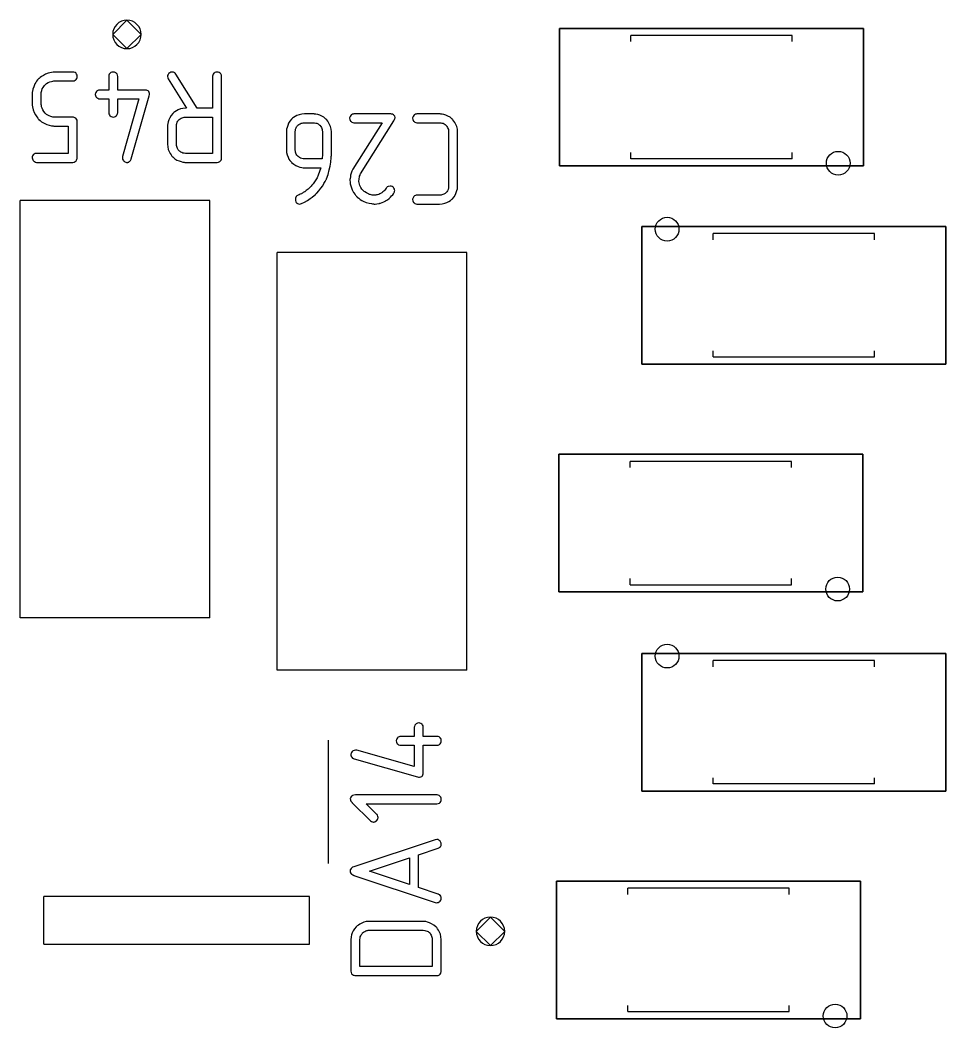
# Model space of a CAD drawing. Header units: inches. Extents: x 0 to 594, y -420 to 0.
# Drawn here: x 214.1 to 223.86, y -118.3 to -107.68 of the extents above; entities that cross this region are included whole.
import ezdxf

# ---------------------------------------------------------------- set-up
doc = ezdxf.new("R2010")
doc.units = ezdxf.units.IN
doc.header["$MEASUREMENT"] = 0

msp = doc.modelspace()

# ---------------------------------------------------------------- linework, layer by layer
at = {"color": 18, "true_color": 0x000000}
for p, q in [((215.229, -107.683), (215.079, -107.833)), ((215.379, -107.833), (215.229, -107.683)), ((219.789, -107.769), (219.789, -109.219)), ((219.789, -109.219), (219.789, -107.769)), ((222.996, -107.769), (219.789, -107.769)), ((219.789, -107.769), (222.996, -107.769)), ((222.996, -107.769), (222.996, -109.219)), ((222.996, -109.219), (222.996, -107.769)), ((215.079, -107.833), (215.229, -107.983)), ((215.229, -107.983), (215.379, -107.833)), ((220.542, -107.909), (220.542, -107.844)), ((222.242, -107.844), (220.542, -107.844)), ((222.242, -107.909), (222.242, -107.844)), ((214.468, -108.23), (214.45, -108.231)), ((214.661, -108.23), (214.468, -108.23)), ((214.671, -108.231), (214.661, -108.23)), ((215.085, -108.23), (215.071, -108.231)), ((215.088, -108.23), (215.085, -108.23)), ((215.097, -108.231), (215.088, -108.23)), ((215.707, -108.23), (215.693, -108.231)), ((215.713, -108.23), (215.707, -108.23)), ((215.72, -108.231), (215.713, -108.23)), ((216.181, -108.23), (216.167, -108.231)), ((216.184, -108.23), (216.181, -108.23)), ((216.192, -108.231), (216.184, -108.23)), ((214.276, -108.327), (214.268, -108.341)), ((214.288, -108.313), (214.276, -108.327)), ((214.3, -108.299), (214.288, -108.313)), ((214.302, -108.298), (214.3, -108.299)), ((214.303, -108.296), (214.302, -108.298)), ((214.307, -108.293), (214.303, -108.296)), ((214.313, -108.288), (214.307, -108.293)), ((214.327, -108.278), (214.313, -108.288)), ((214.348, -108.265), (214.327, -108.278)), ((214.372, -108.253), (214.348, -108.265)), ((214.4, -108.241), (214.372, -108.253)), ((214.433, -108.233), (214.4, -108.241)), ((214.4, -108.341), (214.417, -108.334)), ((214.417, -108.334), (214.433, -108.33)), ((214.45, -108.231), (214.433, -108.233)), ((214.433, -108.33), (214.447, -108.327)), ((214.447, -108.327), (214.458, -108.324)), ((214.458, -108.324), (214.667, -108.324)), ((214.667, -108.324), (214.674, -108.322)), ((214.682, -108.236), (214.671, -108.231)), ((214.674, -108.322), (214.684, -108.317)), ((214.694, -108.243), (214.682, -108.236)), ((214.684, -108.317), (214.691, -108.312)), ((214.691, -108.312), (214.694, -108.31)), ((214.695, -108.245), (214.694, -108.243)), ((214.694, -108.309), (214.701, -108.298)), ((214.694, -108.31), (214.694, -108.309)), ((214.699, -108.253), (214.695, -108.245)), ((214.703, -108.262), (214.699, -108.253)), ((214.701, -108.298), (214.703, -108.286)), ((214.705, -108.276), (214.703, -108.262)), ((214.703, -108.286), (214.705, -108.279)), ((214.705, -108.278), (214.705, -108.276)), ((214.705, -108.279), (214.705, -108.278)), ((215.039, -108.264), (215.038, -108.272)), ((215.038, -108.272), (215.038, -108.275)), ((215.038, -108.275), (215.038, -108.276)), ((215.038, -108.276), (215.038, -108.419)), ((215.043, -108.253), (215.039, -108.264)), ((215.052, -108.241), (215.043, -108.253)), ((215.054, -108.24), (215.052, -108.241)), ((215.06, -108.236), (215.054, -108.24)), ((215.071, -108.231), (215.06, -108.236)), ((215.107, -108.234), (215.097, -108.231)), ((215.118, -108.241), (215.107, -108.234)), ((215.121, -108.244), (215.118, -108.241)), ((215.125, -108.25), (215.121, -108.244)), ((215.129, -108.261), (215.125, -108.25)), ((215.132, -108.276), (215.129, -108.261)), ((215.132, -108.419), (215.132, -108.276)), ((215.658, -108.265), (215.656, -108.274)), ((215.656, -108.274), (215.656, -108.275)), ((215.656, -108.275), (215.656, -108.276)), ((215.656, -108.276), (215.661, -108.292)), ((215.663, -108.254), (215.658, -108.265)), ((215.661, -108.292), (215.665, -108.303)), ((215.666, -108.248), (215.663, -108.254)), ((215.665, -108.303), (215.857, -108.611)), ((215.672, -108.243), (215.666, -108.248)), ((215.675, -108.241), (215.672, -108.243)), ((215.682, -108.237), (215.675, -108.241)), ((215.693, -108.231), (215.682, -108.237)), ((215.727, -108.233), (215.72, -108.231)), ((215.728, -108.234), (215.727, -108.233)), ((215.733, -108.237), (215.728, -108.234)), ((215.738, -108.243), (215.733, -108.237)), ((215.745, -108.251), (215.738, -108.243)), ((215.969, -108.611), (215.745, -108.251)), ((216.134, -108.264), (216.133, -108.272)), ((216.133, -108.272), (216.133, -108.275)), ((216.133, -108.275), (216.133, -108.276)), ((216.133, -108.276), (216.133, -108.611)), ((216.139, -108.253), (216.134, -108.264)), ((216.147, -108.241), (216.139, -108.253)), ((216.15, -108.24), (216.147, -108.241)), ((216.155, -108.236), (216.15, -108.24)), ((216.167, -108.231), (216.155, -108.236)), ((216.202, -108.234), (216.192, -108.231)), ((216.213, -108.241), (216.202, -108.234)), ((216.216, -108.244), (216.213, -108.241)), ((216.22, -108.25), (216.216, -108.244)), ((216.225, -108.261), (216.22, -108.25)), ((216.227, -108.276), (216.225, -108.261)), ((216.227, -109.134), (216.227, -108.276)), ((214.234, -108.433), (214.231, -108.443)), ((214.238, -108.409), (214.234, -108.433)), ((214.247, -108.384), (214.238, -108.409)), ((214.259, -108.355), (214.247, -108.384)), ((214.268, -108.341), (214.259, -108.355)), ((214.326, -108.444), (214.331, -108.425)), ((214.331, -108.425), (214.337, -108.408)), ((214.337, -108.408), (214.345, -108.392)), ((214.345, -108.392), (214.352, -108.381)), ((214.352, -108.381), (214.359, -108.371)), ((214.359, -108.371), (214.365, -108.365)), ((214.365, -108.365), (214.367, -108.364)), ((214.367, -108.364), (214.383, -108.351)), ((214.383, -108.351), (214.4, -108.341)), ((214.908, -108.434), (214.901, -108.446)), ((214.909, -108.432), (214.908, -108.434)), ((214.916, -108.427), (214.909, -108.432)), ((214.928, -108.422), (214.916, -108.427)), ((214.935, -108.42), (214.928, -108.422)), ((214.943, -108.419), (214.935, -108.42)), ((215.038, -108.419), (214.943, -108.419)), ((215.425, -108.419), (215.132, -108.419)), ((215.434, -108.42), (215.425, -108.419)), ((215.442, -108.423), (215.434, -108.42)), ((215.452, -108.429), (215.442, -108.423)), ((215.459, -108.434), (215.452, -108.429)), ((215.465, -108.444), (215.459, -108.434)), ((214.231, -108.45), (214.23, -108.457)), ((214.23, -108.457), (214.23, -108.463)), ((214.23, -108.463), (214.23, -108.465)), ((214.23, -108.465), (214.23, -108.467)), ((214.23, -108.467), (214.23, -108.561)), ((214.231, -108.443), (214.231, -108.45)), ((214.324, -108.467), (214.326, -108.444)), ((214.324, -108.561), (214.324, -108.467)), ((214.897, -108.456), (214.895, -108.463)), ((214.895, -108.463), (214.895, -108.465)), ((214.895, -108.465), (214.898, -108.478)), ((214.901, -108.446), (214.897, -108.456)), ((214.898, -108.478), (214.902, -108.488)), ((214.902, -108.488), (214.906, -108.495)), ((214.906, -108.495), (214.909, -108.498)), ((214.909, -108.498), (214.915, -108.503)), ((214.915, -108.503), (214.921, -108.506)), ((214.921, -108.506), (214.932, -108.512)), ((214.932, -108.512), (214.94, -108.513)), ((214.94, -108.513), (215.038, -108.513)), ((215.038, -108.513), (215.038, -108.656)), ((215.132, -108.656), (215.132, -108.513)), ((215.132, -108.513), (215.356, -108.513)), ((215.356, -108.513), (215.183, -109.119)), ((215.274, -109.146), (215.465, -108.479)), ((215.468, -108.457), (215.465, -108.444)), ((215.465, -108.479), (215.468, -108.468)), ((215.468, -108.468), (215.468, -108.457)), ((214.23, -108.561), (214.231, -108.58)), ((214.231, -108.58), (214.233, -108.596)), ((214.233, -108.596), (214.241, -108.629)), ((214.241, -108.629), (214.252, -108.657)), ((214.324, -108.564), (214.324, -108.561)), ((214.324, -108.571), (214.324, -108.564)), ((214.327, -108.582), (214.324, -108.571)), ((214.33, -108.596), (214.327, -108.582)), ((214.334, -108.612), (214.33, -108.596)), ((214.343, -108.629), (214.334, -108.612)), ((214.352, -108.646), (214.343, -108.629)), ((214.367, -108.663), (214.352, -108.646)), ((215.735, -108.649), (215.723, -108.657)), ((215.751, -108.639), (215.735, -108.649)), ((215.771, -108.628), (215.751, -108.639)), ((215.793, -108.619), (215.771, -108.628)), ((215.82, -108.613), (215.793, -108.619)), ((215.848, -108.611), (215.82, -108.613)), ((215.857, -108.611), (215.848, -108.611)), ((216.133, -108.611), (215.969, -108.611)), ((214.252, -108.657), (214.265, -108.682)), ((214.265, -108.682), (214.278, -108.702)), ((214.278, -108.702), (214.289, -108.716)), ((214.289, -108.716), (214.293, -108.722)), ((214.293, -108.722), (214.297, -108.726)), ((214.297, -108.726), (214.299, -108.728)), ((214.299, -108.728), (214.3, -108.729)), ((214.3, -108.729), (214.314, -108.742)), ((214.314, -108.742), (214.327, -108.753)), ((214.327, -108.753), (214.343, -108.761)), ((214.343, -108.761), (214.357, -108.77)), ((214.368, -108.664), (214.367, -108.663)), ((214.374, -108.67), (214.368, -108.664)), ((214.382, -108.677), (214.374, -108.67)), ((214.395, -108.684), (214.382, -108.677)), ((214.409, -108.692), (214.395, -108.684)), ((214.427, -108.698), (214.409, -108.692)), ((214.447, -108.704), (214.427, -108.698)), ((214.468, -108.705), (214.447, -108.704)), ((214.66, -108.705), (214.468, -108.705)), ((214.665, -108.706), (214.66, -108.705)), ((214.672, -108.708), (214.665, -108.706)), ((214.681, -108.711), (214.672, -108.708)), ((214.691, -108.716), (214.681, -108.711)), ((214.698, -108.725), (214.691, -108.716)), ((214.703, -108.736), (214.698, -108.725)), ((214.705, -108.752), (214.703, -108.736)), ((214.705, -109.134), (214.705, -108.752)), ((215.038, -108.656), (215.038, -108.664)), ((215.038, -108.664), (215.04, -108.671)), ((215.04, -108.671), (215.045, -108.682)), ((215.045, -108.682), (215.05, -108.69)), ((215.05, -108.69), (215.052, -108.691)), ((215.052, -108.691), (215.053, -108.691)), ((215.053, -108.691), (215.064, -108.698)), ((215.064, -108.698), (215.074, -108.702)), ((215.074, -108.702), (215.083, -108.704)), ((215.083, -108.704), (215.085, -108.704)), ((215.085, -108.704), (215.098, -108.702)), ((215.098, -108.702), (215.108, -108.698)), ((215.108, -108.698), (215.115, -108.692)), ((215.115, -108.692), (215.118, -108.691)), ((215.118, -108.691), (215.126, -108.678)), ((215.126, -108.678), (215.131, -108.667)), ((215.131, -108.667), (215.132, -108.659)), ((215.132, -108.657), (215.132, -108.656)), ((215.132, -108.659), (215.132, -108.657)), ((215.663, -108.754), (215.659, -108.773)), ((215.671, -108.733), (215.663, -108.754)), ((215.68, -108.711), (215.671, -108.733)), ((215.694, -108.688), (215.68, -108.711)), ((215.713, -108.666), (215.694, -108.688)), ((215.716, -108.663), (215.713, -108.666)), ((215.723, -108.657), (215.716, -108.663)), ((215.755, -108.771), (215.759, -108.759)), ((215.759, -108.759), (215.765, -108.749)), ((215.765, -108.749), (215.771, -108.742)), ((215.771, -108.742), (215.775, -108.735)), ((215.775, -108.735), (215.778, -108.732)), ((215.778, -108.732), (215.779, -108.73)), ((215.779, -108.73), (215.79, -108.722)), ((215.79, -108.722), (215.802, -108.716)), ((215.802, -108.716), (215.813, -108.711)), ((215.813, -108.711), (215.823, -108.708)), ((215.823, -108.708), (215.833, -108.706)), ((215.833, -108.706), (215.84, -108.705)), ((215.84, -108.705), (216.133, -108.705)), ((216.133, -108.705), (216.133, -109.087)), ((216.948, -108.748), (216.933, -108.77)), ((216.966, -108.725), (216.948, -108.748)), ((216.969, -108.722), (216.966, -108.725)), ((216.976, -108.717), (216.969, -108.722)), ((216.987, -108.708), (216.976, -108.717)), ((217.003, -108.698), (216.987, -108.708)), ((217.022, -108.687), (217.003, -108.698)), ((217.045, -108.679), (217.022, -108.687)), ((217.072, -108.673), (217.045, -108.679)), ((217.1, -108.67), (217.072, -108.673)), ((217.203, -108.67), (217.1, -108.67)), ((217.208, -108.672), (217.203, -108.67)), ((217.222, -108.673), (217.208, -108.672)), ((217.241, -108.677), (217.222, -108.673)), ((217.262, -108.684), (217.241, -108.677)), ((217.283, -108.693), (217.262, -108.684)), ((217.306, -108.707), (217.283, -108.693)), ((217.328, -108.725), (217.306, -108.707)), ((217.331, -108.728), (217.328, -108.725)), ((217.337, -108.735), (217.331, -108.728)), ((217.347, -108.746), (217.337, -108.735)), ((217.356, -108.763), (217.347, -108.746)), ((217.578, -108.707), (217.576, -108.714)), ((217.576, -108.714), (217.576, -108.717)), ((217.576, -108.717), (217.579, -108.729)), ((217.582, -108.697), (217.578, -108.707)), ((217.579, -108.729), (217.583, -108.739)), ((217.589, -108.686), (217.582, -108.697)), ((217.583, -108.739), (217.588, -108.746)), ((217.588, -108.746), (217.59, -108.749)), ((217.59, -108.683), (217.589, -108.686)), ((217.597, -108.679), (217.59, -108.683)), ((217.59, -108.749), (217.596, -108.755)), ((217.596, -108.755), (217.6, -108.758)), ((217.607, -108.673), (217.597, -108.679)), ((217.6, -108.758), (217.612, -108.763)), ((217.614, -108.672), (217.607, -108.673)), ((217.623, -108.67), (217.614, -108.672)), ((218.012, -108.67), (217.623, -108.67)), ((217.693, -109.303), (218.044, -108.743)), ((218.02, -108.672), (218.012, -108.67)), ((218.029, -108.674), (218.02, -108.672)), ((218.039, -108.68), (218.029, -108.674)), ((218.047, -108.686), (218.039, -108.68)), ((218.044, -108.743), (218.051, -108.729)), ((218.053, -108.695), (218.047, -108.686)), ((218.051, -108.729), (218.054, -108.718)), ((218.056, -108.708), (218.053, -108.695)), ((218.054, -108.718), (218.056, -108.711)), ((218.056, -108.711), (218.056, -108.708)), ((218.242, -108.707), (218.24, -108.714)), ((218.24, -108.714), (218.24, -108.717)), ((218.24, -108.717), (218.243, -108.729)), ((218.246, -108.697), (218.242, -108.707)), ((218.243, -108.729), (218.247, -108.739)), ((218.253, -108.686), (218.246, -108.697)), ((218.247, -108.739), (218.252, -108.746)), ((218.252, -108.746), (218.254, -108.749)), ((218.254, -108.683), (218.253, -108.686)), ((218.261, -108.679), (218.254, -108.683)), ((218.254, -108.749), (218.26, -108.755)), ((218.26, -108.755), (218.266, -108.758)), ((218.271, -108.673), (218.261, -108.679)), ((218.266, -108.758), (218.276, -108.763)), ((218.278, -108.672), (218.271, -108.673)), ((218.287, -108.67), (218.278, -108.672)), ((218.532, -108.67), (218.287, -108.67)), ((218.538, -108.672), (218.532, -108.67)), ((218.552, -108.673), (218.538, -108.672)), ((218.57, -108.677), (218.552, -108.673)), ((218.591, -108.684), (218.57, -108.677)), ((218.614, -108.693), (218.591, -108.684)), ((218.636, -108.707), (218.614, -108.693)), ((218.659, -108.725), (218.636, -108.707)), ((218.662, -108.728), (218.659, -108.725)), ((218.667, -108.735), (218.662, -108.728)), ((218.677, -108.746), (218.667, -108.735)), ((218.687, -108.763), (218.677, -108.746)), ((214.357, -108.77), (214.385, -108.783)), ((214.385, -108.783), (214.41, -108.791)), ((214.41, -108.791), (214.433, -108.795)), ((214.433, -108.795), (214.443, -108.798)), ((214.443, -108.798), (214.451, -108.798)), ((214.451, -108.798), (214.458, -108.799)), ((214.458, -108.799), (214.61, -108.799)), ((214.61, -108.799), (214.61, -109.087)), ((215.658, -108.788), (215.656, -108.794)), ((215.656, -108.794), (215.656, -108.798)), ((215.656, -108.798), (215.656, -108.799)), ((215.656, -108.799), (215.656, -108.801)), ((215.656, -108.801), (215.656, -108.991)), ((215.659, -108.773), (215.658, -108.788)), ((215.751, -108.799), (215.752, -108.784)), ((215.751, -108.991), (215.751, -108.799)), ((215.752, -108.784), (215.755, -108.771)), ((216.911, -108.846), (216.91, -108.852)), ((216.91, -108.852), (216.91, -108.856)), ((216.91, -108.856), (216.91, -108.858)), ((216.91, -108.858), (216.91, -108.859)), ((216.91, -108.859), (216.91, -109.049)), ((216.912, -108.832), (216.911, -108.846)), ((216.917, -108.814), (216.912, -108.832)), ((216.924, -108.793), (216.917, -108.814)), ((216.933, -108.77), (216.924, -108.793)), ((217.004, -108.859), (217.005, -108.844)), ((217.004, -109.049), (217.004, -108.859)), ((217.005, -108.844), (217.008, -108.831)), ((217.008, -108.831), (217.012, -108.818)), ((217.012, -108.818), (217.018, -108.808)), ((217.018, -108.808), (217.024, -108.801)), ((217.024, -108.801), (217.028, -108.794)), ((217.028, -108.794), (217.031, -108.791)), ((217.031, -108.791), (217.032, -108.79)), ((217.032, -108.79), (217.043, -108.781)), ((217.043, -108.781), (217.055, -108.776)), ((217.055, -108.776), (217.066, -108.77)), ((217.066, -108.77), (217.076, -108.767)), ((217.076, -108.767), (217.086, -108.766)), ((217.086, -108.766), (217.093, -108.765)), ((217.093, -108.765), (217.196, -108.765)), ((217.196, -108.765), (217.208, -108.766)), ((217.208, -108.766), (217.22, -108.767)), ((217.22, -108.767), (217.23, -108.769)), ((217.23, -108.769), (217.231, -108.77)), ((217.231, -108.77), (217.232, -108.77)), ((217.232, -108.77), (217.244, -108.777)), ((217.244, -108.777), (217.253, -108.784)), ((217.253, -108.784), (217.261, -108.79)), ((217.261, -108.79), (217.263, -108.791)), ((217.263, -108.791), (217.272, -108.803)), ((217.272, -108.803), (217.279, -108.814)), ((217.279, -108.814), (217.283, -108.825)), ((217.283, -108.825), (217.287, -108.836)), ((217.287, -108.836), (217.289, -108.845)), ((217.289, -108.845), (217.29, -108.852)), ((217.29, -108.852), (217.29, -108.858)), ((217.29, -108.858), (217.29, -108.859)), ((217.29, -108.859), (217.29, -109.097)), ((217.366, -108.781), (217.356, -108.763)), ((217.376, -108.805), (217.366, -108.781)), ((217.382, -108.831), (217.376, -108.805)), ((217.385, -108.859), (217.382, -108.831)), ((217.385, -109.097), (217.385, -108.859)), ((217.612, -108.763), (217.62, -108.765)), ((217.919, -108.765), (217.612, -109.254)), ((217.62, -108.765), (217.919, -108.765)), ((218.276, -108.763), (218.284, -108.765)), ((218.284, -108.765), (218.526, -108.765)), ((218.526, -108.765), (218.539, -108.766)), ((218.539, -108.766), (218.55, -108.767)), ((218.55, -108.767), (218.56, -108.769)), ((218.56, -108.769), (218.562, -108.77)), ((218.562, -108.77), (218.563, -108.77)), ((218.563, -108.77), (218.574, -108.777)), ((218.574, -108.777), (218.584, -108.784)), ((218.584, -108.784), (218.591, -108.79)), ((218.591, -108.79), (218.594, -108.791)), ((218.594, -108.791), (218.603, -108.803)), ((218.603, -108.803), (218.61, -108.814)), ((218.61, -108.814), (218.614, -108.825)), ((218.614, -108.825), (218.618, -108.836)), ((218.618, -108.836), (218.619, -108.845)), ((218.619, -108.845), (218.621, -108.852)), ((218.621, -108.852), (218.621, -108.858)), ((218.621, -108.858), (218.621, -108.859)), ((218.621, -108.859), (218.621, -109.431)), ((218.697, -108.783), (218.687, -108.763)), ((218.707, -108.805), (218.697, -108.783)), ((218.713, -108.832), (218.707, -108.805)), ((218.715, -108.86), (218.713, -108.832)), ((218.715, -109.431), (218.715, -108.86)), ((215.656, -108.991), (215.659, -109.019)), ((215.659, -109.019), (215.665, -109.045)), ((215.665, -109.045), (215.675, -109.067)), ((215.675, -109.067), (215.685, -109.087)), ((215.751, -108.993), (215.751, -108.991)), ((215.751, -108.998), (215.751, -108.993)), ((215.752, -109.005), (215.751, -108.998)), ((215.754, -109.015), (215.752, -109.005)), ((215.758, -109.025), (215.754, -109.015)), ((215.762, -109.036), (215.758, -109.025)), ((215.769, -109.048), (215.762, -109.036)), ((215.779, -109.059), (215.769, -109.048)), ((215.78, -109.06), (215.779, -109.059)), ((215.783, -109.063), (215.78, -109.06)), ((215.79, -109.067), (215.783, -109.063)), ((215.797, -109.073), (215.79, -109.067)), ((215.807, -109.079), (215.797, -109.073)), ((215.819, -109.083), (215.807, -109.079)), ((216.91, -109.049), (216.912, -109.078)), ((216.912, -109.078), (216.918, -109.104)), ((217.004, -109.051), (217.004, -109.049)), ((217.004, -109.056), (217.004, -109.051)), ((217.005, -109.063), (217.004, -109.056)), ((217.007, -109.073), (217.005, -109.063)), ((217.011, -109.083), (217.007, -109.073)), ((220.542, -109.144), (220.542, -109.079)), ((222.242, -109.144), (222.242, -109.079)), ((214.231, -109.124), (214.23, -109.131)), ((214.23, -109.131), (214.23, -109.134)), ((214.23, -109.134), (214.233, -109.146)), ((214.235, -109.114), (214.231, -109.124)), ((214.233, -109.146), (214.237, -109.156)), ((214.242, -109.103), (214.235, -109.114)), ((214.237, -109.156), (214.241, -109.163)), ((214.241, -109.163), (214.244, -109.166)), ((214.244, -109.1), (214.242, -109.103)), ((214.251, -109.096), (214.244, -109.1)), ((214.244, -109.166), (214.25, -109.172)), ((214.25, -109.172), (214.255, -109.174)), ((214.262, -109.09), (214.251, -109.096)), ((214.255, -109.174), (214.266, -109.18)), ((214.269, -109.088), (214.262, -109.09)), ((214.266, -109.18), (214.275, -109.182)), ((214.278, -109.087), (214.269, -109.088)), ((214.275, -109.182), (214.658, -109.182)), ((214.275, -109.182), (214.275, -109.182)), ((214.61, -109.087), (214.278, -109.087)), ((214.658, -109.182), (214.674, -109.18)), ((214.674, -109.18), (214.685, -109.174)), ((214.685, -109.174), (214.694, -109.166)), ((214.694, -109.166), (214.699, -109.158)), ((214.699, -109.158), (214.702, -109.149)), ((214.702, -109.149), (214.703, -109.141)), ((214.703, -109.141), (214.705, -109.135)), ((214.705, -109.135), (214.705, -109.134)), ((215.183, -109.119), (215.181, -109.134)), ((215.181, -109.134), (215.184, -109.148)), ((215.184, -109.148), (215.188, -109.159)), ((215.188, -109.159), (215.193, -109.165)), ((215.193, -109.165), (215.195, -109.167)), ((215.195, -109.167), (215.207, -109.176)), ((215.207, -109.176), (215.218, -109.18)), ((215.218, -109.18), (215.226, -109.182)), ((215.226, -109.182), (215.238, -109.182)), ((215.226, -109.182), (215.226, -109.182)), ((215.238, -109.182), (215.243, -109.18)), ((215.243, -109.18), (215.248, -109.179)), ((215.248, -109.179), (215.249, -109.177)), ((215.249, -109.177), (215.257, -109.172)), ((215.257, -109.172), (215.266, -109.163)), ((215.266, -109.163), (215.27, -109.155)), ((215.27, -109.155), (215.273, -109.149)), ((215.273, -109.149), (215.274, -109.146)), ((215.685, -109.087), (215.694, -109.103)), ((215.694, -109.103), (215.704, -109.115)), ((215.704, -109.115), (215.71, -109.122)), ((215.71, -109.122), (215.713, -109.125)), ((215.713, -109.125), (215.734, -109.143)), ((215.734, -109.143), (215.757, -109.158)), ((215.757, -109.158), (215.779, -109.167)), ((215.779, -109.167), (215.8, -109.174)), ((215.8, -109.174), (215.819, -109.179)), ((215.833, -109.086), (215.819, -109.083)), ((215.819, -109.179), (215.834, -109.18)), ((215.847, -109.087), (215.833, -109.086)), ((215.833, -109.086), (215.833, -109.086)), ((215.834, -109.18), (215.84, -109.182)), ((215.84, -109.182), (216.181, -109.182)), ((215.84, -109.182), (215.84, -109.182)), ((216.133, -109.087), (215.847, -109.087)), ((216.181, -109.182), (216.196, -109.18)), ((216.196, -109.18), (216.208, -109.174)), ((216.208, -109.174), (216.216, -109.166)), ((216.216, -109.166), (216.222, -109.158)), ((216.222, -109.158), (216.225, -109.149)), ((216.225, -109.149), (216.226, -109.141)), ((216.226, -109.141), (216.227, -109.135)), ((216.227, -109.135), (216.227, -109.134)), ((216.918, -109.104), (216.928, -109.127)), ((216.928, -109.127), (216.938, -109.147)), ((216.938, -109.147), (216.948, -109.162)), ((216.948, -109.162), (216.957, -109.173)), ((216.957, -109.173), (216.963, -109.18)), ((216.963, -109.18), (216.966, -109.183)), ((216.966, -109.183), (216.988, -109.202)), ((217.015, -109.094), (217.011, -109.083)), ((217.022, -109.106), (217.015, -109.094)), ((217.032, -109.117), (217.022, -109.106)), ((217.034, -109.118), (217.032, -109.117)), ((217.036, -109.121), (217.034, -109.118)), ((217.043, -109.125), (217.036, -109.121)), ((217.05, -109.131), (217.043, -109.125)), ((217.06, -109.137), (217.05, -109.131)), ((217.072, -109.141), (217.06, -109.137)), ((217.086, -109.144), (217.072, -109.141)), ((217.1, -109.145), (217.086, -109.144)), ((217.086, -109.144), (217.086, -109.144)), ((217.289, -109.145), (217.1, -109.145)), ((217.29, -109.097), (217.289, -109.145)), ((217.376, -109.199), (217.378, -109.18)), ((217.378, -109.18), (217.38, -109.162)), ((217.38, -109.162), (217.382, -109.147)), ((217.382, -109.147), (217.383, -109.132)), ((217.383, -109.12), (217.385, -109.11)), ((217.383, -109.132), (217.383, -109.12)), ((217.385, -109.099), (217.385, -109.097)), ((217.385, -109.103), (217.385, -109.099)), ((217.385, -109.11), (217.385, -109.103)), ((222.242, -109.144), (220.542, -109.144)), ((216.988, -109.202), (217.011, -109.216)), ((217.011, -109.216), (217.034, -109.226)), ((217.034, -109.226), (217.053, -109.233)), ((217.053, -109.233), (217.072, -109.237)), ((217.072, -109.237), (217.087, -109.238)), ((217.087, -109.238), (217.093, -109.24)), ((217.093, -109.24), (217.272, -109.24)), ((217.261, -109.278), (217.246, -109.316)), ((217.272, -109.24), (217.261, -109.278)), ((217.351, -109.309), (217.363, -109.262)), ((217.363, -109.262), (217.372, -109.22)), ((217.372, -109.22), (217.376, -109.199)), ((217.602, -109.276), (217.593, -109.297)), ((217.612, -109.254), (217.602, -109.276)), ((222.996, -109.219), (219.789, -109.219)), ((219.789, -109.219), (222.996, -109.219)), ((217.206, -109.388), (217.193, -109.407)), ((217.221, -109.367), (217.206, -109.388)), ((217.234, -109.343), (217.221, -109.367)), ((217.246, -109.316), (217.234, -109.343)), ((217.307, -109.405), (217.318, -109.385)), ((217.318, -109.385), (217.327, -109.368)), ((217.327, -109.368), (217.33, -109.362)), ((217.33, -109.362), (217.332, -109.358)), ((217.332, -109.358), (217.334, -109.355)), ((217.334, -109.354), (217.351, -109.309)), ((217.334, -109.355), (217.334, -109.354)), ((217.582, -109.35), (217.581, -109.361)), ((217.581, -109.361), (217.581, -109.368)), ((217.581, -109.368), (217.581, -109.371)), ((217.581, -109.371), (217.582, -109.389)), ((217.585, -109.334), (217.582, -109.35)), ((217.582, -109.389), (217.583, -109.407)), ((217.588, -109.317), (217.585, -109.334)), ((217.593, -109.297), (217.588, -109.317)), ((217.675, -109.375), (217.676, -109.362)), ((217.675, -109.376), (217.675, -109.375)), ((217.675, -109.378), (217.675, -109.376)), ((217.675, -109.385), (217.675, -109.378)), ((217.678, -109.396), (217.675, -109.385)), ((217.676, -109.362), (217.678, -109.35)), ((217.678, -109.35), (217.681, -109.337)), ((217.681, -109.412), (217.678, -109.396)), ((217.681, -109.337), (217.683, -109.327)), ((217.683, -109.327), (217.688, -109.317)), ((217.688, -109.317), (217.69, -109.31)), ((217.69, -109.31), (217.692, -109.304)), ((217.692, -109.304), (217.693, -109.303)), ((217.089, -109.5), (217.079, -109.507)), ((217.101, -109.493), (217.089, -109.5)), ((217.103, -109.492), (217.101, -109.493)), ((217.107, -109.491), (217.103, -109.492)), ((217.113, -109.485), (217.107, -109.491)), ((217.12, -109.479), (217.113, -109.485)), ((217.139, -109.464), (217.12, -109.479)), ((217.16, -109.444), (217.139, -109.464)), ((217.163, -109.441), (217.16, -109.444)), ((217.17, -109.434), (217.163, -109.441)), ((217.18, -109.423), (217.17, -109.434)), ((217.193, -109.407), (217.18, -109.423)), ((217.23, -109.507), (217.253, -109.481)), ((217.253, -109.481), (217.275, -109.454)), ((217.275, -109.454), (217.293, -109.429)), ((217.293, -109.429), (217.307, -109.405)), ((217.583, -109.407), (217.593, -109.441)), ((217.593, -109.441), (217.604, -109.472)), ((217.604, -109.472), (217.619, -109.498)), ((217.619, -109.498), (217.634, -109.519)), ((217.686, -109.427), (217.681, -109.412)), ((217.695, -109.445), (217.686, -109.427)), ((217.707, -109.464), (217.695, -109.445)), ((217.723, -109.481), (217.707, -109.464)), ((217.724, -109.482), (217.723, -109.481)), ((217.727, -109.485), (217.724, -109.482)), ((217.731, -109.488), (217.727, -109.485)), ((217.738, -109.493), (217.731, -109.488)), ((217.754, -109.503), (217.738, -109.493)), ((217.775, -109.515), (217.754, -109.503)), ((217.915, -109.503), (217.91, -109.506)), ((217.92, -109.499), (217.915, -109.503)), ((217.929, -109.493), (217.92, -109.499)), ((217.937, -109.485), (217.929, -109.493)), ((217.947, -109.475), (217.937, -109.485)), ((217.964, -109.452), (217.947, -109.475)), ((217.965, -109.451), (217.964, -109.452)), ((217.968, -109.447), (217.965, -109.451)), ((217.974, -109.441), (217.968, -109.447)), ((217.982, -109.436), (217.974, -109.441)), ((218.003, -109.431), (217.982, -109.436)), ((218.006, -109.431), (218.003, -109.431)), ((218.015, -109.433), (218.006, -109.431)), ((218.026, -109.437), (218.015, -109.433)), ((218.037, -109.444), (218.026, -109.437)), ((218.04, -109.447), (218.037, -109.444)), ((218.044, -109.454), (218.04, -109.447)), ((218.043, -109.507), (218.044, -109.505)), ((218.05, -109.464), (218.044, -109.454)), ((218.044, -109.505), (218.049, -109.493)), ((218.049, -109.493), (218.051, -109.485)), ((218.051, -109.471), (218.05, -109.464)), ((218.053, -109.478), (218.051, -109.471)), ((218.051, -109.485), (218.053, -109.479)), ((218.053, -109.479), (218.053, -109.478)), ((218.594, -109.499), (218.583, -109.509)), ((218.597, -109.496), (218.594, -109.499)), ((218.603, -109.491), (218.597, -109.496)), ((218.61, -109.481), (218.603, -109.491)), ((218.615, -109.468), (218.61, -109.481)), ((218.617, -109.465), (218.615, -109.467)), ((218.615, -109.467), (218.615, -109.468)), ((218.618, -109.457), (218.617, -109.465)), ((218.619, -109.445), (218.618, -109.457)), ((218.621, -109.431), (218.619, -109.445)), ((218.693, -109.522), (218.701, -109.499)), ((218.701, -109.499), (218.708, -109.478)), ((218.708, -109.478), (218.713, -109.46)), ((218.713, -109.46), (218.714, -109.444)), ((218.714, -109.444), (218.715, -109.438)), ((218.715, -109.433), (218.715, -109.431)), ((218.715, -109.436), (218.715, -109.433)), ((218.715, -109.438), (218.715, -109.436)), ((214.104, -113.983), (214.104, -109.583)), ((216.104, -109.583), (214.104, -109.583)), ((216.104, -113.983), (216.104, -109.583)), ((217.008, -109.555), (217.005, -109.564)), ((217.005, -109.564), (217.005, -109.57)), ((217.005, -109.57), (217.005, -109.571)), ((217.005, -109.571), (217.007, -109.585)), ((217.007, -109.585), (217.011, -109.596)), ((217.011, -109.548), (217.008, -109.555)), ((217.012, -109.547), (217.011, -109.548)), ((217.011, -109.596), (217.015, -109.603)), ((217.015, -109.543), (217.012, -109.547)), ((217.022, -109.536), (217.015, -109.543)), ((217.015, -109.603), (217.017, -109.606)), ((217.017, -109.606), (217.022, -109.612)), ((217.034, -109.529), (217.022, -109.536)), ((217.035, -109.529), (217.034, -109.529)), ((217.036, -109.527), (217.035, -109.529)), ((217.045, -109.523), (217.036, -109.527)), ((217.056, -109.517), (217.045, -109.523)), ((217.069, -109.512), (217.056, -109.517)), ((217.072, -109.51), (217.069, -109.512)), ((217.07, -109.616), (217.103, -109.601)), ((217.079, -109.507), (217.072, -109.51)), ((217.103, -109.601), (217.134, -109.582)), ((217.134, -109.582), (217.16, -109.564)), ((217.16, -109.564), (217.183, -109.547)), ((217.183, -109.547), (217.203, -109.531)), ((217.203, -109.531), (217.217, -109.519)), ((217.217, -109.519), (217.222, -109.515)), ((217.222, -109.515), (217.227, -109.51)), ((217.227, -109.51), (217.228, -109.509)), ((217.228, -109.509), (217.23, -109.507)), ((217.634, -109.519), (217.64, -109.527)), ((217.64, -109.527), (217.645, -109.534)), ((217.645, -109.534), (217.651, -109.54)), ((217.651, -109.54), (217.655, -109.544)), ((217.655, -109.544), (217.657, -109.546)), ((217.657, -109.546), (217.658, -109.547)), ((217.658, -109.547), (217.674, -109.56)), ((217.674, -109.56), (217.689, -109.572)), ((217.689, -109.572), (217.705, -109.582)), ((217.705, -109.582), (217.72, -109.591)), ((217.72, -109.591), (217.753, -109.603)), ((217.753, -109.603), (217.782, -109.612)), ((217.776, -109.515), (217.775, -109.515)), ((217.781, -109.516), (217.776, -109.515)), ((217.786, -109.519), (217.781, -109.516)), ((217.795, -109.522), (217.786, -109.519)), ((217.803, -109.523), (217.795, -109.522)), ((217.815, -109.526), (217.803, -109.523)), ((217.84, -109.527), (217.815, -109.526)), ((217.846, -109.527), (217.84, -109.527)), ((217.853, -109.526), (217.846, -109.527)), ((217.861, -109.524), (217.853, -109.526)), ((217.872, -109.523), (217.861, -109.524)), ((217.884, -109.519), (217.872, -109.523)), ((217.896, -109.515), (217.884, -109.519)), ((217.909, -109.507), (217.896, -109.515)), ((217.901, -109.612), (217.92, -109.605)), ((217.91, -109.506), (217.909, -109.507)), ((217.92, -109.605), (217.939, -109.596)), ((217.939, -109.596), (217.946, -109.593)), ((217.946, -109.593), (217.951, -109.591)), ((217.951, -109.591), (217.954, -109.589)), ((217.954, -109.589), (217.956, -109.588)), ((217.956, -109.588), (217.975, -109.575)), ((217.975, -109.575), (217.994, -109.561)), ((217.994, -109.561), (218.008, -109.547)), ((218.008, -109.547), (218.02, -109.534)), ((218.02, -109.534), (218.032, -109.523)), ((218.032, -109.523), (218.039, -109.513)), ((218.039, -109.513), (218.043, -109.507)), ((218.242, -109.564), (218.24, -109.571)), ((218.24, -109.571), (218.24, -109.574)), ((218.24, -109.574), (218.243, -109.586)), ((218.246, -109.554), (218.242, -109.564)), ((218.243, -109.586), (218.247, -109.596)), ((218.253, -109.543), (218.246, -109.554)), ((218.247, -109.596), (218.252, -109.603)), ((218.252, -109.603), (218.254, -109.606)), ((218.254, -109.54), (218.253, -109.543)), ((218.261, -109.536), (218.254, -109.54)), ((218.254, -109.606), (218.26, -109.612)), ((218.273, -109.53), (218.261, -109.536)), ((218.28, -109.529), (218.273, -109.53)), ((218.288, -109.527), (218.28, -109.529)), ((218.533, -109.527), (218.288, -109.527)), ((218.541, -109.526), (218.533, -109.527)), ((218.549, -109.524), (218.541, -109.526)), ((218.56, -109.52), (218.549, -109.524)), ((218.572, -109.516), (218.56, -109.52)), ((218.583, -109.509), (218.572, -109.516)), ((218.58, -109.613), (218.603, -109.603)), ((218.603, -109.603), (218.622, -109.593)), ((218.622, -109.593), (218.639, -109.584)), ((218.639, -109.584), (218.65, -109.574)), ((218.65, -109.574), (218.658, -109.568)), ((218.658, -109.568), (218.66, -109.565)), ((218.66, -109.565), (218.679, -109.544)), ((218.679, -109.544), (218.693, -109.522)), ((217.022, -109.612), (217.028, -109.615)), ((217.028, -109.615), (217.039, -109.62)), ((217.039, -109.62), (217.048, -109.622)), ((217.048, -109.622), (217.05, -109.622)), ((217.048, -109.622), (217.048, -109.622)), ((217.05, -109.622), (217.07, -109.616)), ((217.782, -109.612), (217.807, -109.617)), ((217.807, -109.617), (217.819, -109.619)), ((217.819, -109.619), (217.829, -109.62)), ((217.829, -109.62), (217.836, -109.622)), ((217.836, -109.622), (217.847, -109.622)), ((217.836, -109.622), (217.836, -109.622)), ((217.847, -109.622), (217.865, -109.62)), ((217.865, -109.62), (217.884, -109.617)), ((217.884, -109.617), (217.891, -109.615)), ((217.891, -109.615), (217.896, -109.613)), ((217.896, -109.613), (217.899, -109.612)), ((217.899, -109.612), (217.901, -109.612)), ((218.26, -109.612), (218.264, -109.615)), ((218.264, -109.615), (218.276, -109.62)), ((218.276, -109.62), (218.284, -109.622)), ((218.284, -109.622), (218.525, -109.622)), ((218.284, -109.622), (218.284, -109.622)), ((218.525, -109.622), (218.553, -109.619)), ((218.553, -109.619), (218.58, -109.613)), ((220.657, -111.308), (220.657, -109.858)), ((220.657, -109.858), (220.657, -111.308)), ((220.657, -109.858), (223.863, -109.858)), ((223.863, -109.858), (220.657, -109.858)), ((223.863, -109.858), (223.863, -111.308)), ((223.863, -111.308), (223.863, -109.858)), ((223.11, -109.933), (221.41, -109.933)), ((221.41, -109.998), (221.41, -109.933)), ((223.11, -109.998), (223.11, -109.933)), ((218.812, -110.133), (216.812, -110.133)), ((216.812, -114.533), (216.812, -110.133)), ((218.812, -114.533), (218.812, -110.133)), ((221.41, -111.233), (221.41, -111.168)), ((223.11, -111.233), (223.11, -111.168)), ((220.657, -111.308), (223.863, -111.308)), ((223.863, -111.308), (220.657, -111.308)), ((221.41, -111.233), (223.11, -111.233)), ((219.783, -112.258), (219.783, -113.708)), ((219.783, -113.708), (219.783, -112.258)), ((222.989, -112.258), (219.783, -112.258)), ((219.783, -112.258), (222.989, -112.258)), ((222.989, -112.258), (222.989, -113.708)), ((222.989, -113.708), (222.989, -112.258)), ((220.536, -112.398), (220.536, -112.333)), ((222.236, -112.333), (220.536, -112.333)), ((222.236, -112.398), (222.236, -112.333)), ((220.536, -113.633), (220.536, -113.568)), ((220.536, -113.633), (222.236, -113.633)), ((222.236, -113.633), (222.236, -113.568)), ((222.989, -113.708), (219.783, -113.708)), ((219.783, -113.708), (222.989, -113.708)), ((216.104, -113.983), (214.104, -113.983)), ((220.657, -115.808), (220.657, -114.358)), ((220.657, -114.358), (220.657, -115.808)), ((220.657, -114.358), (223.863, -114.358)), ((223.863, -114.358), (220.657, -114.358)), ((223.863, -114.358), (223.863, -115.808)), ((223.863, -115.808), (223.863, -114.358)), ((223.11, -114.433), (221.41, -114.433)), ((221.41, -114.498), (221.41, -114.433)), ((223.11, -114.498), (223.11, -114.433)), ((218.812, -114.533), (216.812, -114.533)), ((218.26, -115.126), (218.259, -115.135)), ((218.266, -115.115), (218.26, -115.126)), ((218.269, -115.109), (218.266, -115.115)), ((218.275, -115.104), (218.269, -115.109)), ((218.277, -115.101), (218.275, -115.104)), ((218.284, -115.097), (218.277, -115.101)), ((218.294, -115.092), (218.284, -115.097)), ((218.307, -115.09), (218.294, -115.092)), ((218.31, -115.09), (218.307, -115.09)), ((218.317, -115.091), (218.31, -115.09)), ((218.327, -115.095), (218.317, -115.091)), ((218.338, -115.102), (218.327, -115.095)), ((218.341, -115.104), (218.338, -115.102)), ((218.345, -115.111), (218.341, -115.104)), ((218.351, -115.122), (218.345, -115.111)), ((218.352, -115.129), (218.351, -115.122)), ((218.354, -115.138), (218.352, -115.129)), ((218.09, -115.239), (218.083, -115.245)), ((218.101, -115.235), (218.09, -115.239)), ((218.108, -115.232), (218.101, -115.235)), ((218.117, -115.232), (218.108, -115.232)), ((218.259, -115.232), (218.117, -115.232)), ((218.259, -115.135), (218.259, -115.232)), ((218.354, -115.232), (218.354, -115.138)), ((218.496, -115.232), (218.354, -115.232)), ((218.497, -115.232), (218.496, -115.232)), ((218.5, -115.232), (218.497, -115.232)), ((218.509, -115.233), (218.5, -115.232)), ((218.52, -115.238), (218.509, -115.233)), ((218.531, -115.246), (218.52, -115.238)), ((217.354, -116.571), (217.354, -115.271)), ((218.07, -115.269), (218.069, -115.277)), ((218.069, -115.277), (218.069, -115.28)), ((218.069, -115.28), (218.07, -115.293)), ((218.074, -115.259), (218.07, -115.269)), ((218.07, -115.293), (218.074, -115.303)), ((218.081, -115.248), (218.074, -115.259)), ((218.074, -115.303), (218.08, -115.31)), ((218.08, -115.31), (218.081, -115.312)), ((218.083, -115.245), (218.081, -115.246)), ((218.081, -115.246), (218.081, -115.248)), ((218.081, -115.312), (218.094, -115.321)), ((218.094, -115.321), (218.105, -115.325)), ((218.105, -115.325), (218.114, -115.326)), ((218.114, -115.326), (218.115, -115.326)), ((218.115, -115.326), (218.117, -115.326)), ((218.117, -115.326), (218.259, -115.326)), ((218.259, -115.326), (218.259, -115.551)), ((218.354, -115.62), (218.354, -115.326)), ((218.354, -115.326), (218.496, -115.326)), ((218.496, -115.326), (218.511, -115.324)), ((218.511, -115.324), (218.523, -115.319)), ((218.523, -115.319), (218.528, -115.315)), ((218.528, -115.315), (218.531, -115.312)), ((218.533, -115.249), (218.531, -115.246)), ((218.531, -115.312), (218.538, -115.301)), ((218.537, -115.255), (218.533, -115.249)), ((218.541, -115.266), (218.537, -115.255)), ((218.538, -115.301), (218.541, -115.291)), ((218.542, -115.28), (218.541, -115.266)), ((218.541, -115.291), (218.542, -115.283)), ((218.542, -115.283), (218.542, -115.28)), ((217.592, -115.412), (217.591, -115.421)), ((217.591, -115.421), (217.591, -115.432)), ((217.591, -115.421), (217.591, -115.421)), ((217.591, -115.432), (217.592, -115.438)), ((217.597, -115.401), (217.592, -115.412)), ((217.592, -115.438), (217.594, -115.442)), ((217.594, -115.442), (217.595, -115.444)), ((217.595, -115.444), (217.601, -115.452)), ((217.605, -115.39), (217.597, -115.401)), ((217.601, -115.452), (217.609, -115.46)), ((217.608, -115.387), (217.605, -115.39)), ((217.613, -115.383), (217.608, -115.387)), ((217.625, -115.379), (217.613, -115.383)), ((217.639, -115.376), (217.625, -115.379)), ((217.653, -115.377), (217.639, -115.376)), ((218.259, -115.551), (217.653, -115.377)), ((217.609, -115.46), (217.618, -115.465)), ((217.618, -115.465), (217.623, -115.467)), ((217.623, -115.467), (217.626, -115.469)), ((217.626, -115.469), (218.293, -115.659)), ((218.293, -115.659), (218.304, -115.662)), ((218.304, -115.662), (218.315, -115.662)), ((218.315, -115.662), (218.328, -115.659)), ((218.328, -115.659), (218.338, -115.654)), ((218.338, -115.654), (218.344, -115.646)), ((218.344, -115.646), (218.349, -115.637)), ((218.349, -115.637), (218.352, -115.628)), ((218.352, -115.628), (218.354, -115.62)), ((221.41, -115.733), (221.41, -115.668)), ((223.11, -115.733), (221.41, -115.733)), ((223.11, -115.733), (223.11, -115.668)), ((217.589, -115.873), (217.585, -115.882)), ((217.598, -115.862), (217.589, -115.873)), ((217.601, -115.861), (217.598, -115.862)), ((217.609, -115.855), (217.601, -115.861)), ((217.622, -115.851), (217.609, -115.855)), ((217.639, -115.849), (217.622, -115.851)), ((218.496, -115.849), (217.639, -115.849)), ((218.497, -115.849), (218.496, -115.849)), ((218.5, -115.849), (218.497, -115.849)), ((218.509, -115.851), (218.5, -115.849)), ((218.52, -115.855), (218.509, -115.851)), ((218.531, -115.864), (218.52, -115.855)), ((218.533, -115.866), (218.531, -115.864)), ((218.537, -115.872), (218.533, -115.866)), ((218.541, -115.883), (218.537, -115.872)), ((220.657, -115.808), (223.863, -115.808)), ((223.863, -115.808), (220.657, -115.808)), ((217.585, -115.882), (217.584, -115.888)), ((217.584, -115.888), (217.584, -115.889)), ((217.584, -115.888), (217.584, -115.888)), ((217.584, -115.889), (217.585, -115.897)), ((217.585, -115.897), (217.587, -115.904)), ((217.587, -115.904), (217.588, -115.91)), ((217.588, -115.91), (217.589, -115.912)), ((217.589, -115.912), (217.594, -115.919)), ((217.594, -115.919), (217.599, -115.926)), ((217.599, -115.926), (217.604, -115.93)), ((217.604, -115.93), (217.605, -115.931)), ((217.605, -115.931), (217.797, -116.122)), ((217.863, -116.054), (217.753, -115.944)), ((217.753, -115.944), (218.496, -115.944)), ((218.496, -115.944), (218.511, -115.941)), ((218.511, -115.941), (218.523, -115.937)), ((218.523, -115.937), (218.528, -115.933)), ((218.528, -115.933), (218.531, -115.93)), ((218.531, -115.93), (218.538, -115.919)), ((218.538, -115.919), (218.541, -115.909)), ((218.542, -115.897), (218.541, -115.883)), ((218.541, -115.909), (218.542, -115.9)), ((218.542, -115.9), (218.542, -115.897)), ((217.866, -116.057), (217.863, -116.054)), ((217.87, -116.064), (217.866, -116.057)), ((217.874, -116.075), (217.87, -116.064)), ((217.877, -116.088), (217.874, -116.075)), ((217.877, -116.091), (217.877, -116.088)), ((217.797, -116.122), (217.808, -116.13)), ((217.808, -116.13), (217.819, -116.134)), ((217.819, -116.134), (217.826, -116.136)), ((217.826, -116.136), (217.828, -116.136)), ((217.828, -116.136), (217.829, -116.136)), ((217.829, -116.136), (217.836, -116.134)), ((217.836, -116.134), (217.842, -116.133)), ((217.842, -116.133), (217.853, -116.127)), ((217.853, -116.127), (217.86, -116.123)), ((217.86, -116.123), (217.862, -116.12)), ((217.862, -116.12), (217.863, -116.12)), ((217.863, -116.12), (217.871, -116.109)), ((217.871, -116.109), (217.876, -116.098)), ((217.876, -116.098), (217.877, -116.091)), ((218.48, -116.322), (217.623, -116.607)), ((218.497, -116.319), (218.48, -116.322)), ((218.499, -116.319), (218.497, -116.319)), ((218.5, -116.319), (218.499, -116.319)), ((218.509, -116.32), (218.5, -116.319)), ((218.518, -116.326), (218.509, -116.32)), ((218.51, -116.411), (218.518, -116.406)), ((218.524, -116.329), (218.518, -116.326)), ((218.518, -116.406), (218.524, -116.404)), ((218.53, -116.334), (218.524, -116.329)), ((218.524, -116.404), (218.53, -116.399)), ((218.531, -116.337), (218.53, -116.334)), ((218.53, -116.399), (218.533, -116.396)), ((218.535, -116.344), (218.531, -116.337)), ((218.533, -116.396), (218.537, -116.391)), ((218.541, -116.356), (218.535, -116.344)), ((218.537, -116.391), (218.538, -116.389)), ((218.538, -116.389), (218.541, -116.381)), ((218.542, -116.368), (218.541, -116.356)), ((218.541, -116.381), (218.542, -116.374)), ((218.542, -116.374), (218.542, -116.368)), ((217.788, -116.652), (218.207, -116.512)), ((218.207, -116.512), (218.207, -116.793)), ((218.207, -116.512), (218.207, -116.512)), ((218.304, -116.48), (218.51, -116.411)), ((218.304, -116.825), (218.304, -116.48)), ((217.599, -116.619), (217.592, -116.626)), ((217.609, -116.612), (217.599, -116.619)), ((217.623, -116.607), (217.609, -116.612)), ((217.584, -116.64), (217.582, -116.646)), ((217.582, -116.646), (217.582, -116.652)), ((217.582, -116.646), (217.582, -116.646)), ((217.582, -116.652), (217.584, -116.663)), ((217.588, -116.635), (217.584, -116.64)), ((217.584, -116.663), (217.588, -116.671)), ((217.592, -116.626), (217.588, -116.635)), ((217.588, -116.671), (217.595, -116.68)), ((217.595, -116.68), (217.602, -116.685)), ((217.602, -116.685), (217.611, -116.691)), ((217.611, -116.691), (217.616, -116.694)), ((217.616, -116.694), (217.622, -116.695)), ((217.622, -116.695), (217.623, -116.697)), ((217.623, -116.697), (218.48, -116.983)), ((218.207, -116.793), (217.788, -116.652)), ((218.51, -116.894), (218.304, -116.825)), ((219.757, -116.758), (219.757, -118.208)), ((219.757, -118.208), (219.757, -116.758)), ((222.963, -116.758), (219.757, -116.758)), ((219.757, -116.758), (222.963, -116.758)), ((222.21, -116.833), (220.51, -116.833)), ((220.51, -116.898), (220.51, -116.833)), ((222.21, -116.898), (222.21, -116.833)), ((222.963, -116.758), (222.963, -118.208)), ((222.963, -118.208), (222.963, -116.758)), ((217.154, -116.921), (214.354, -116.921)), ((214.354, -117.421), (214.354, -116.921)), ((217.154, -117.421), (217.154, -116.921)), ((218.513, -116.895), (218.51, -116.894)), ((218.518, -116.898), (218.513, -116.895)), ((218.527, -116.903), (218.518, -116.898)), ((218.535, -116.911), (218.527, -116.903)), ((218.537, -116.912), (218.535, -116.911)), ((218.538, -116.918), (218.537, -116.912)), ((218.541, -116.927), (218.538, -116.918)), ((218.542, -116.936), (218.541, -116.927)), ((218.541, -116.948), (218.542, -116.939)), ((218.542, -116.939), (218.542, -116.936)), ((218.48, -116.983), (218.497, -116.986)), ((218.497, -116.986), (218.504, -116.984)), ((218.504, -116.984), (218.51, -116.983)), ((218.51, -116.983), (218.521, -116.977)), ((218.521, -116.977), (218.527, -116.973)), ((218.527, -116.973), (218.53, -116.97)), ((218.53, -116.97), (218.537, -116.959)), ((218.537, -116.959), (218.541, -116.948)), ((219.062, -117.137), (218.912, -117.287)), ((219.212, -117.287), (219.062, -117.137)), ((217.647, -117.238), (217.629, -117.259)), ((217.65, -117.235), (217.647, -117.238)), ((217.657, -117.23), (217.65, -117.235)), ((217.67, -117.22), (217.657, -117.23)), ((217.685, -117.21), (217.67, -117.22)), ((217.705, -117.2), (217.685, -117.21)), ((217.728, -117.19), (217.705, -117.2)), ((217.753, -117.184), (217.728, -117.19)), ((217.781, -117.182), (217.753, -117.184)), ((218.352, -117.182), (217.781, -117.182)), ((218.354, -117.182), (218.352, -117.182)), ((218.355, -117.182), (218.354, -117.182)), ((218.359, -117.182), (218.355, -117.182)), ((218.365, -117.183), (218.359, -117.182)), ((218.38, -117.184), (218.365, -117.183)), ((218.399, -117.189), (218.38, -117.184)), ((218.42, -117.196), (218.399, -117.189)), ((218.442, -117.206), (218.42, -117.196)), ((218.465, -117.22), (218.442, -117.206)), ((218.487, -117.238), (218.465, -117.22)), ((218.49, -117.241), (218.487, -117.238)), ((218.496, -117.248), (218.49, -117.241)), ((218.504, -117.261), (218.496, -117.248)), ((217.592, -117.359), (217.591, -117.365)), ((217.594, -117.344), (217.592, -117.359)), ((217.598, -117.325), (217.594, -117.344)), ((217.605, -117.304), (217.598, -117.325)), ((217.615, -117.282), (217.605, -117.304)), ((217.629, -117.259), (217.615, -117.282)), ((217.685, -117.372), (217.687, -117.358)), ((217.687, -117.358), (217.69, -117.344)), ((217.687, -117.358), (217.687, -117.358)), ((217.69, -117.344), (217.694, -117.333)), ((217.694, -117.333), (217.699, -117.323)), ((217.699, -117.323), (217.705, -117.316)), ((217.705, -117.316), (217.709, -117.309)), ((217.709, -117.309), (217.712, -117.306)), ((217.712, -117.306), (217.714, -117.304)), ((217.714, -117.304), (217.725, -117.294)), ((217.725, -117.294), (217.736, -117.287)), ((217.736, -117.287), (217.747, -117.283)), ((217.747, -117.283), (217.757, -117.279)), ((217.757, -117.279), (217.767, -117.278)), ((217.767, -117.278), (217.774, -117.276)), ((217.774, -117.276), (217.78, -117.276)), ((217.78, -117.276), (217.781, -117.276)), ((217.781, -117.276), (218.354, -117.276)), ((218.354, -117.276), (218.369, -117.278)), ((218.369, -117.278), (218.382, -117.28)), ((218.382, -117.28), (218.394, -117.285)), ((218.394, -117.285), (218.404, -117.29)), ((218.404, -117.29), (218.411, -117.296)), ((218.411, -117.296), (218.418, -117.3)), ((218.418, -117.3), (218.421, -117.303)), ((218.421, -117.303), (218.423, -117.304)), ((218.423, -117.304), (218.431, -117.316)), ((218.431, -117.316), (218.437, -117.327)), ((218.437, -117.327), (218.442, -117.338)), ((218.442, -117.338), (218.445, -117.348)), ((218.445, -117.348), (218.447, -117.358)), ((218.447, -117.358), (218.448, -117.365)), ((218.514, -117.276), (218.504, -117.261)), ((218.526, -117.296), (218.514, -117.276)), ((218.534, -117.318), (218.526, -117.296)), ((218.54, -117.344), (218.534, -117.318)), ((218.542, -117.372), (218.54, -117.344)), ((218.912, -117.287), (219.062, -117.437)), ((219.062, -117.437), (219.212, -117.287)), ((214.354, -117.421), (217.154, -117.421)), ((217.591, -117.365), (217.591, -117.706)), ((217.591, -117.365), (217.591, -117.365)), ((217.685, -117.658), (217.685, -117.372)), ((218.448, -117.365), (218.448, -117.658)), ((218.542, -117.707), (218.542, -117.372)), ((218.448, -117.658), (217.685, -117.658)), ((217.591, -117.706), (217.592, -117.722)), ((217.592, -117.722), (217.598, -117.733)), ((217.598, -117.733), (217.606, -117.741)), ((217.606, -117.741), (217.615, -117.747)), ((217.615, -117.747), (217.623, -117.75)), ((217.623, -117.75), (217.632, -117.751)), ((217.632, -117.751), (217.637, -117.753)), ((217.637, -117.753), (217.639, -117.753)), ((217.639, -117.753), (218.496, -117.753)), ((218.496, -117.753), (218.511, -117.751)), ((218.511, -117.751), (218.523, -117.746)), ((218.523, -117.746), (218.531, -117.738)), ((218.531, -117.738), (218.537, -117.729)), ((218.537, -117.729), (218.54, -117.72)), ((218.54, -117.72), (218.541, -117.713)), ((218.541, -117.713), (218.542, -117.707)), ((220.51, -118.133), (220.51, -118.068)), ((222.21, -118.133), (222.21, -118.068)), ((222.963, -118.208), (219.757, -118.208)), ((219.757, -118.208), (222.963, -118.208)), ((220.51, -118.133), (222.21, -118.133))]:
    msp.add_line(p, q, dxfattribs=at)
at = {"color": 7, "true_color": 0xffffff}
for p, q in [((219.789, -107.769), (219.789, -109.219)), ((219.789, -109.219), (219.789, -107.769)), ((222.996, -107.769), (219.789, -107.769)), ((219.789, -107.769), (222.996, -107.769)), ((222.996, -107.769), (222.996, -109.219)), ((222.996, -109.219), (222.996, -107.769)), ((222.996, -109.219), (219.789, -109.219)), ((219.789, -109.219), (222.996, -109.219)), ((220.657, -111.308), (220.657, -109.858)), ((220.657, -109.858), (220.657, -111.308)), ((220.657, -109.858), (223.863, -109.858)), ((223.863, -109.858), (220.657, -109.858)), ((223.863, -109.858), (223.863, -111.308)), ((223.863, -111.308), (223.863, -109.858)), ((220.657, -111.308), (223.863, -111.308)), ((223.863, -111.308), (220.657, -111.308)), ((219.783, -112.258), (219.783, -113.708)), ((219.783, -113.708), (219.783, -112.258)), ((222.989, -112.258), (219.783, -112.258)), ((219.783, -112.258), (222.989, -112.258)), ((222.989, -112.258), (222.989, -113.708)), ((222.989, -113.708), (222.989, -112.258)), ((222.989, -113.708), (219.783, -113.708)), ((219.783, -113.708), (222.989, -113.708)), ((220.657, -115.808), (220.657, -114.358)), ((220.657, -114.358), (220.657, -115.808)), ((220.657, -114.358), (223.863, -114.358)), ((223.863, -114.358), (220.657, -114.358)), ((223.863, -114.358), (223.863, -115.808)), ((223.863, -115.808), (223.863, -114.358)), ((220.657, -115.808), (223.863, -115.808)), ((223.863, -115.808), (220.657, -115.808)), ((219.757, -116.758), (219.757, -118.208)), ((219.757, -118.208), (219.757, -116.758)), ((222.963, -116.758), (219.757, -116.758)), ((219.757, -116.758), (222.963, -116.758)), ((222.963, -116.758), (222.963, -118.208)), ((222.963, -118.208), (222.963, -116.758)), ((222.963, -118.208), (219.757, -118.208)), ((219.757, -118.208), (222.963, -118.208))]:
    msp.add_line(p, q, dxfattribs=at)
at = {"color": 18, "true_color": 0x000000}
for centre, start, end in [((215.229, -107.833), 90, 180), ((215.229, -107.833), 0, 90), ((215.229, -107.833), 180, 270), ((215.229, -107.833), 270, 0), ((219.062, -117.287), 90, 180), ((219.062, -117.287), 0, 90), ((219.062, -117.287), 180, 270), ((219.062, -117.287), 270, 360)]:
    msp.add_arc(centre, 0.15, start, end, dxfattribs=at)
for centre in [(222.728, -109.191), (220.924, -109.886), (222.722, -113.679), (220.924, -114.386), (222.695, -118.179)]:
    msp.add_ellipse(centre, major_axis=(0, 0.125), ratio=1, dxfattribs=at)

doc.saveas('drawing.dxf')
